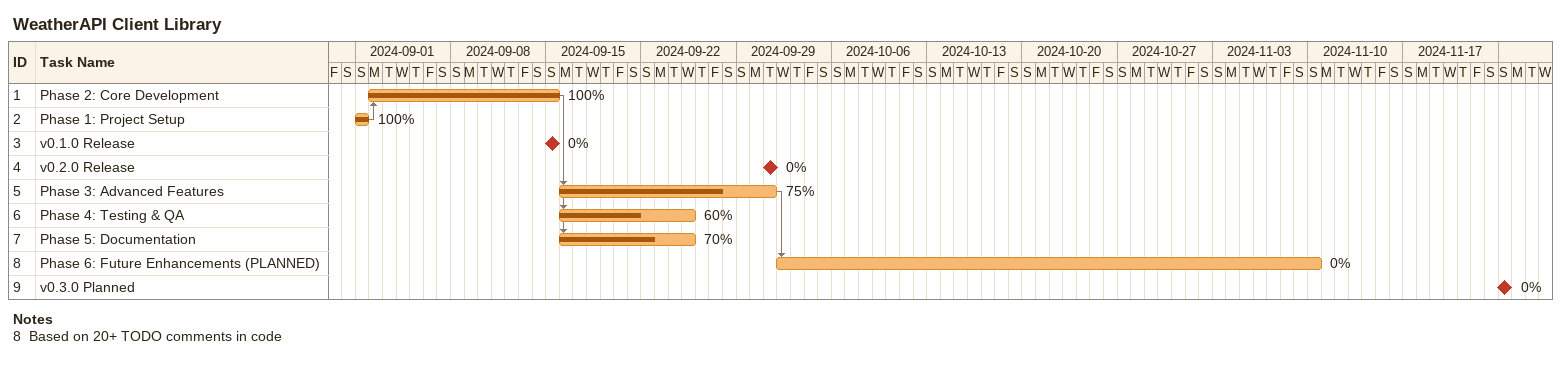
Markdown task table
WeatherAPI Client Library

| ID | Task | Start | Finish | Predecessors | % complete |
|---|---|---|---|---|---|
| 1 | Phase 2: Core Development | 2024-09-02 | 2024-09-15 | 2 | 100 |
| 2 | Phase 1: Project Setup | 2024-09-01 | 2024-09-01 |  | 100 |
| 3 | v0.1.0 Release (milestone) | 2024-09-15 | 2024-09-15 |  | 0 |
| 4 | v0.2.0 Release (milestone) | 2024-10-01 | 2024-10-01 |  | 0 |
| 5 | Phase 3: Advanced Features | 2024-09-16 | 2024-10-01 | 1 | 75 |
| 6 | Phase 4: Testing & QA | 2024-09-16 | 2024-09-25 | 1 | 60 |
| 7 | Phase 5: Documentation | 2024-09-16 | 2024-09-25 | 1 | 70 |
| 8 | Phase 6: Future Enhancements (PLANNED) | 2024-10-02 | 2024-11-10 | 5 | 0 |
| 9 | v0.3.0 Planned (milestone) | 2024-11-24 | 2024-11-24 |  | 0 |

Notes
- 8: Based on 20+ TODO comments in code
